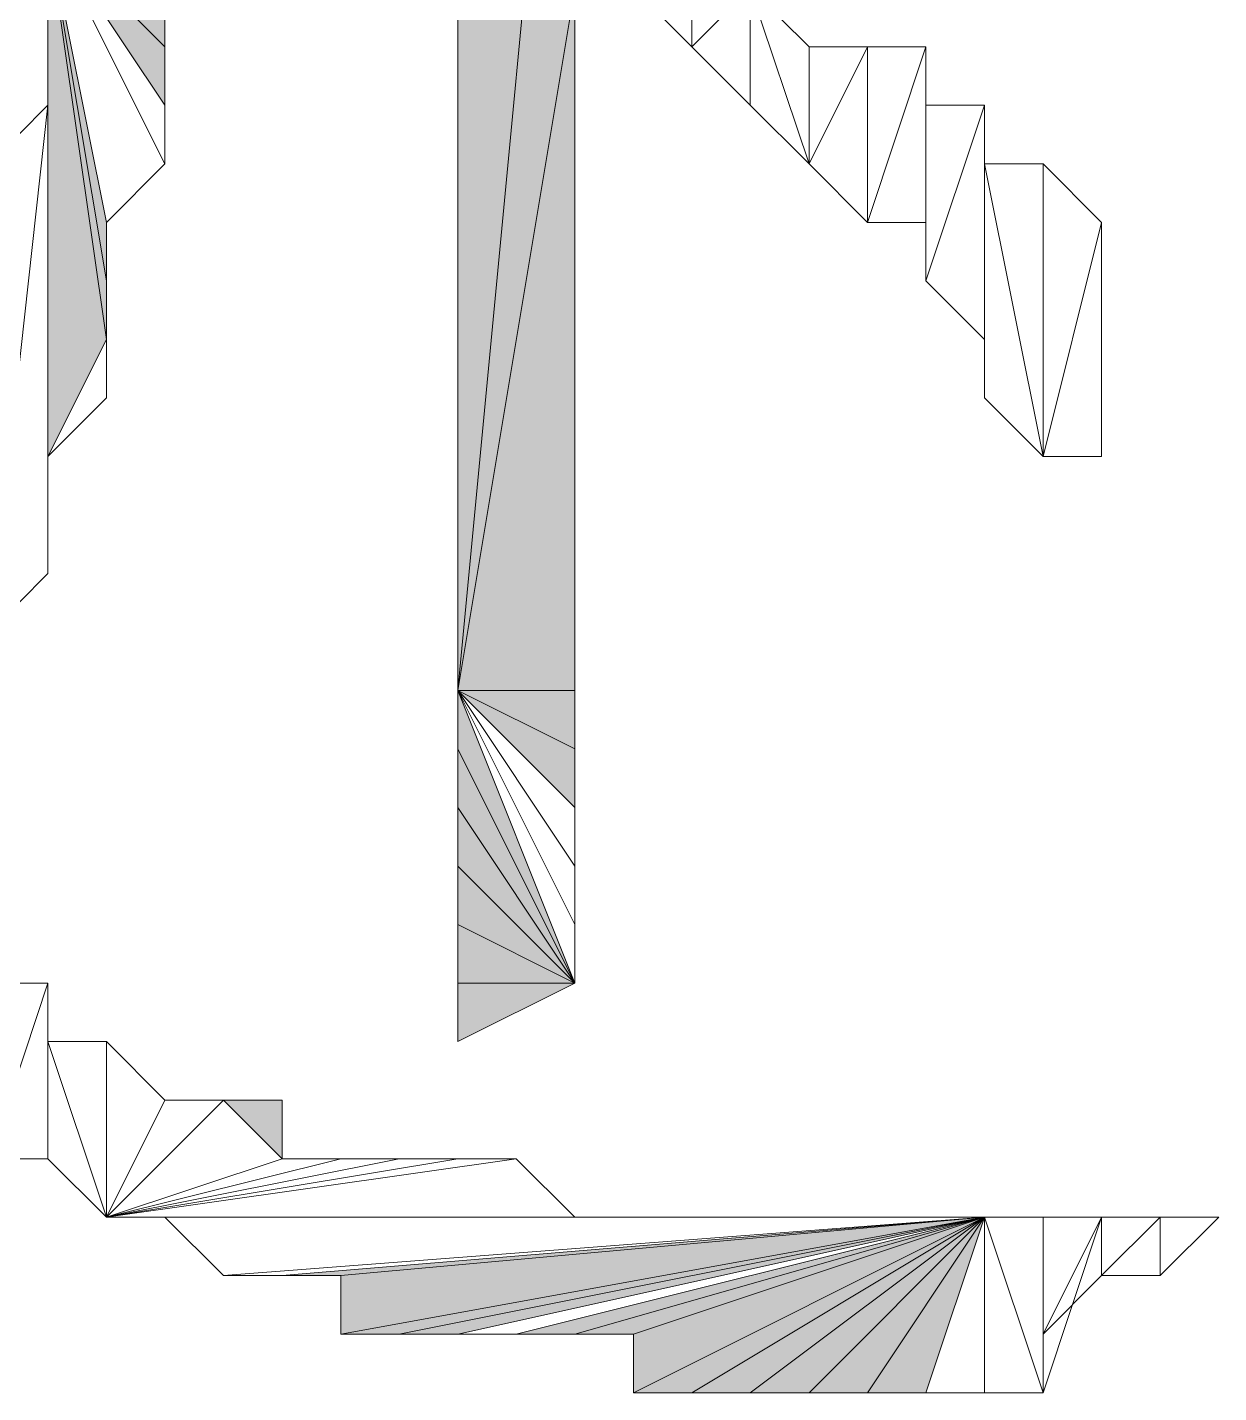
# Model space of a CAD drawing. Header units: inches. Extents: x -244 to 17, y 0 to 370.
# Drawn here: x -8.648 to -7.355, y 52.081 to 53.562 of the extents above; entities that cross this region are included whole.
import ezdxf

# ---------------------------------------------------------------- set-up
doc = ezdxf.new("R2010")
doc.units = ezdxf.units.IN
doc.header["$MEASUREMENT"] = 0
doc.layers.add('图层 1', color=7, linetype='Continuous')

# ---------------------------------------------------------------- blocks, each defined once
blk = doc.blocks.new('block 2')
at = {"layer": '图层 1', "true_color": 0xffffff}
h = blk.add_hatch(color=7, dxfattribs=at)
h.dxf.hatch_style = 2
h.paths.add_polyline_path([(73.7871, 29.2737), (73.4061, 29.21), (73.4695, 29.21)])
h.paths.add_polyline_path([(73.3425, 29.21), (73.7871, 29.2737), (73.4061, 29.21)])
h.paths.add_polyline_path([(73.2156, 29.2737), (73.3425, 29.21), (73.7871, 29.2737)])
h = blk.add_hatch(color=7, dxfattribs=at)
h.dxf.hatch_style = 2
h.paths.add_polyline_path([(73.7871, 29.2737), (73.7235, 29.1466), (73.7235, 29.0832)])
h.paths.add_polyline_path([(73.66, 29.1466), (73.7871, 29.2737), (73.7235, 29.1466)])
h.paths.add_polyline_path([(73.5966, 29.1466), (73.66, 29.1466), (73.7871, 29.2737)])
h = blk.add_hatch(color=7, dxfattribs=at)
h.dxf.hatch_style = 2
h.paths.add_polyline_path([(72.5171, 29.0832), (72.5171, 29.0194), (72.4535, 29.0194)])
h = blk.add_hatch(color=7, dxfattribs=at)
h.dxf.hatch_style = 2
h.paths.add_polyline_path([(72.3901, 28.2574), (72.3266, 28.956), (72.3266, 29.0194)])
h.paths.add_polyline_path([(72.263, 28.956), (72.3901, 28.2574), (72.3266, 28.956)])
h = blk.add_hatch(color=7, dxfattribs=at)
h.dxf.hatch_style = 2
h.paths.add_polyline_path([(72.3901, 28.2574), (72.263, 28.8927), (72.263, 28.956)])
h.paths.add_polyline_path([(72.263, 28.8289), (72.3901, 28.2574), (72.263, 28.8927)])
h = blk.add_hatch(color=7, dxfattribs=at)
h.dxf.hatch_style = 2
h.paths.add_polyline_path([(72.5806, 28.8289), (72.644, 28.8289), (72.644, 28.7021)])
h = blk.add_hatch(color=7, dxfattribs=at)
h.dxf.hatch_style = 2
h.paths.add_polyline_path([(72.8981, 28.8289), (72.9615, 28.8289), (72.644, 28.7021)])
h = blk.add_hatch(color=7, dxfattribs=at)
h.dxf.hatch_style = 2
h.paths.add_polyline_path([(72.8345, 28.8289), (72.8981, 28.8289), (72.644, 28.7021)])
h = blk.add_hatch(color=7, dxfattribs=at)
h.dxf.hatch_style = 2
h.paths.add_polyline_path([(72.771, 28.8289), (72.8345, 28.8289), (72.644, 28.7021)])
h = blk.add_hatch(color=7, dxfattribs=at)
h.dxf.hatch_style = 2
h.paths.add_polyline_path([(72.7076, 28.8289), (72.771, 28.8289), (72.644, 28.7021)])
h = blk.add_hatch(color=7, dxfattribs=at)
h.dxf.hatch_style = 2
h.paths.add_polyline_path([(72.644, 28.8289), (72.7076, 28.8289), (72.644, 28.7021)])
h = blk.add_hatch(color=7, dxfattribs=at)
h.dxf.hatch_style = 2
h.paths.add_polyline_path([(72.9615, 28.8289), (72.8981, 28.7021), (72.8345, 28.7021)])
h.paths.add_polyline_path([(72.9615, 28.7021), (72.9615, 28.8289), (72.8981, 28.7021)])
h.paths.add_polyline_path([(73.7235, 28.7021), (72.9615, 28.7021), (72.9615, 28.8289)])
h = blk.add_hatch(color=7, dxfattribs=at)
h.dxf.hatch_style = 2
h.paths.add_polyline_path([(74.2951, 28.7021), (72.9615, 28.8289), (74.1046, 28.8289)])
h.paths.add_polyline_path([(73.7235, 28.7021), (74.2951, 28.7021), (72.9615, 28.8289)])
h = blk.add_hatch(color=7, dxfattribs=at)
h.dxf.hatch_style = 2
h.paths.add_polyline_path([(72.3901, 28.2574), (72.263, 28.7021), (72.263, 28.7655)])
h.paths.add_polyline_path([(72.263, 28.6384), (72.3901, 28.2574), (72.263, 28.7021)])
h = blk.add_hatch(color=7, dxfattribs=at)
h.dxf.hatch_style = 2
h.paths.add_polyline_path([(72.3901, 28.2574), (72.1996, 28.6384), (72.263, 28.6384)])
h.paths.add_polyline_path([(72.1996, 28.575), (72.3901, 28.2574), (72.1996, 28.6384)])
h = blk.add_hatch(color=7, dxfattribs=at)
h.dxf.hatch_style = 2
h.paths.add_polyline_path([(72.3901, 28.2574), (72.1996, 28.5116), (72.1996, 28.575)])
h.paths.add_polyline_path([(72.1996, 28.4479), (72.3901, 28.2574), (72.1996, 28.5116)])
h = blk.add_hatch(color=7, dxfattribs=at)
h.dxf.hatch_style = 2
h.paths.add_polyline_path([(72.3901, 28.2574), (72.1996, 28.3845), (72.1996, 28.4479)])
h.paths.add_polyline_path([(72.1996, 28.3211), (72.3901, 28.2574), (72.1996, 28.3845)])
at = {"layer": '图层 1', "lineweight": 0}
for points in [[(72.4535, 29.3371), (72.644, 29.2737), (72.4535, 29.2737), (72.4535, 29.3371)], [(72.644, 29.3371), (72.4535, 29.3371), (72.644, 29.2737), (72.644, 29.3371)], [(73.025, 29.3371), (73.5966, 29.2737), (73.0886, 29.2737), (73.025, 29.3371)], [(73.533, 29.3371), (73.025, 29.3371), (73.5966, 29.2737), (73.533, 29.3371)], [(72.5806, 29.2737), (72.3901, 29.21), (72.5806, 29.21), (72.5806, 29.2737)], [(72.4535, 29.2737), (72.5806, 29.2737), (72.3901, 29.21), (72.4535, 29.2737)], [(72.644, 29.2737), (72.4535, 29.2737), (72.5806, 29.2737), (72.644, 29.2737)], [(73.0886, 29.2737), (73.66, 29.2737), (73.152, 29.2737), (73.0886, 29.2737)], [(73.5966, 29.2737), (73.0886, 29.2737), (73.66, 29.2737), (73.5966, 29.2737)], [(73.152, 29.2737), (73.7871, 29.2737), (73.2156, 29.2737), (73.152, 29.2737)], [(73.7235, 29.2737), (73.152, 29.2737), (73.7871, 29.2737), (73.7235, 29.2737)], [(73.66, 29.2737), (73.7235, 29.2737), (73.152, 29.2737), (73.66, 29.2737)], [(73.2156, 29.2737), (73.2791, 29.21), (73.3425, 29.21), (73.2156, 29.2737)], [(73.2156, 29.2737), (73.3425, 29.21), (73.7871, 29.2737), (73.2156, 29.2737)], [(73.3425, 29.21), (73.7871, 29.2737), (73.4061, 29.21), (73.3425, 29.21)], [(73.7871, 29.2737), (73.4061, 29.21), (73.4695, 29.21), (73.7871, 29.2737)], [(73.4695, 29.21), (73.533, 29.1466), (73.7871, 29.2737), (73.4695, 29.21)], [(73.7871, 29.2737), (73.533, 29.1466), (73.5966, 29.1466), (73.7871, 29.2737)], [(73.5966, 29.1466), (73.66, 29.1466), (73.7871, 29.2737), (73.5966, 29.1466)], [(73.66, 29.1466), (73.7871, 29.2737), (73.7235, 29.1466), (73.66, 29.1466)], [(72.3901, 29.21), (72.3901, 29.1466), (72.3901, 28.2574), (72.3901, 29.21)], [(72.3901, 29.21), (72.5171, 29.0832), (72.4535, 29.0194), (72.3901, 29.21)], [(72.5171, 29.1466), (72.3901, 29.21), (72.5171, 29.0832), (72.5171, 29.1466)], [(72.3901, 29.21), (72.4535, 28.956), (72.4535, 28.8927), (72.3901, 29.21)], [(72.4535, 29.0194), (72.4535, 28.956), (72.3901, 29.21), (72.4535, 29.0194)], [(72.3901, 29.21), (72.4535, 28.8289), (72.4535, 28.7655), (72.3901, 29.21)], [(72.4535, 28.8927), (72.4535, 28.8289), (72.3901, 29.21), (72.4535, 28.8927)], [(72.3901, 29.21), (72.3901, 28.7021), (72.3901, 28.6384), (72.3901, 29.21)], [(72.4535, 28.7655), (72.3901, 29.21), (72.3901, 28.7021), (72.4535, 28.7655)], [(72.3901, 29.21), (72.3901, 28.575), (72.3901, 28.5116), (72.3901, 29.21)], [(72.3901, 28.6384), (72.3901, 28.575), (72.3901, 29.21), (72.3901, 28.6384)], [(72.3901, 29.21), (72.3901, 28.3845), (72.3901, 28.3211), (72.3901, 29.21)], [(72.3901, 28.4479), (72.3901, 29.21), (72.3901, 28.3845), (72.3901, 28.4479)], [(72.3901, 28.5116), (72.3901, 28.4479), (72.3901, 29.21), (72.3901, 28.5116)], [(72.3901, 29.21), (72.3901, 28.3211), (72.3901, 28.2574), (72.3901, 29.21)], [(72.5806, 29.21), (72.3901, 29.21), (72.5171, 29.1466), (72.5806, 29.21)], [(72.3901, 29.1466), (72.3266, 29.0832), (72.3901, 28.2574), (72.3901, 29.1466)], [(72.3266, 29.0832), (72.3266, 29.0194), (72.3901, 28.2574), (72.3266, 29.0832)], [(72.5171, 29.0832), (72.5171, 29.0194), (72.4535, 29.0194), (72.5171, 29.0832)], [(72.3901, 28.2574), (72.3266, 28.956), (72.3266, 29.0194), (72.3901, 28.2574)], [(72.3901, 28.2574), (72.263, 28.8927), (72.263, 28.956), (72.3901, 28.2574)], [(72.263, 28.956), (72.3901, 28.2574), (72.3266, 28.956), (72.263, 28.956)], [(72.263, 28.8289), (72.3901, 28.2574), (72.263, 28.8927), (72.263, 28.8289)], [(72.263, 28.7655), (72.3901, 28.2574), (72.263, 28.8289), (72.263, 28.7655)], [(72.5806, 28.8289), (72.644, 28.8289), (72.644, 28.7021), (72.5806, 28.8289)], [(72.7076, 28.7021), (72.644, 28.7021), (72.9615, 28.8289), (72.7076, 28.7021)], [(72.8981, 28.8289), (72.9615, 28.8289), (72.644, 28.7021), (72.8981, 28.8289)], [(72.8345, 28.8289), (72.8981, 28.8289), (72.644, 28.7021), (72.8345, 28.8289)], [(72.771, 28.8289), (72.8345, 28.8289), (72.644, 28.7021), (72.771, 28.8289)], [(72.7076, 28.8289), (72.771, 28.8289), (72.644, 28.7021), (72.7076, 28.8289)], [(72.644, 28.8289), (72.7076, 28.8289), (72.644, 28.7021), (72.644, 28.8289)], [(72.9615, 28.8289), (72.771, 28.7021), (72.7076, 28.7021), (72.9615, 28.8289)], [(72.8345, 28.7021), (72.771, 28.7021), (72.9615, 28.8289), (72.8345, 28.7021)], [(72.9615, 28.8289), (72.8981, 28.7021), (72.8345, 28.7021), (72.9615, 28.8289)], [(72.9615, 28.7021), (72.9615, 28.8289), (72.8981, 28.7021), (72.9615, 28.7021)], [(73.7235, 28.7021), (72.9615, 28.7021), (72.9615, 28.8289), (73.7235, 28.7021)], [(74.2951, 28.7021), (72.9615, 28.8289), (74.1046, 28.8289), (74.2951, 28.7021)], [(73.7235, 28.7021), (74.2951, 28.7021), (72.9615, 28.8289), (73.7235, 28.7021)], [(72.3901, 28.2574), (72.263, 28.7021), (72.263, 28.7655), (72.3901, 28.2574)], [(72.263, 28.6384), (72.3901, 28.2574), (72.263, 28.7021), (72.263, 28.6384)], [(72.3901, 28.2574), (72.1996, 28.6384), (72.263, 28.6384), (72.3901, 28.2574)], [(72.1996, 28.575), (72.3901, 28.2574), (72.1996, 28.6384), (72.1996, 28.575)], [(73.7235, 28.6384), (73.66, 28.575), (73.7871, 28.575), (73.7235, 28.6384)], [(72.3901, 28.2574), (72.1996, 28.5116), (72.1996, 28.575), (72.3901, 28.2574)], [(73.66, 28.575), (73.7235, 28.5116), (73.5966, 28.5116), (73.66, 28.575)], [(73.7871, 28.575), (73.66, 28.575), (73.7235, 28.5116), (73.7871, 28.575)], [(72.1996, 28.4479), (72.3901, 28.2574), (72.1996, 28.5116), (72.1996, 28.4479)], [(73.7235, 28.5116), (73.533, 28.4479), (73.66, 28.4479), (73.7235, 28.5116)], [(73.5966, 28.5116), (73.7235, 28.5116), (73.533, 28.4479), (73.5966, 28.5116)], [(72.3901, 28.2574), (72.1996, 28.3845), (72.1996, 28.4479), (72.3901, 28.2574)], [(73.533, 28.4479), (73.66, 28.3845), (73.4695, 28.3845), (73.533, 28.4479)], [(73.66, 28.4479), (73.533, 28.4479), (73.66, 28.3845), (73.66, 28.4479)], [(72.1996, 28.3211), (72.3901, 28.2574), (72.1996, 28.3845), (72.1996, 28.3211)], [(73.4695, 28.3845), (73.66, 28.3211), (73.4695, 28.3211), (73.4695, 28.3845)], [(73.66, 28.3845), (73.4695, 28.3845), (73.66, 28.3211), (73.66, 28.3845)], [(72.3901, 28.2574), (72.1996, 28.2574), (72.1996, 28.3211), (72.3901, 28.2574)], [(73.4061, 28.3211), (73.3425, 28.2574), (73.5966, 28.2574), (73.4061, 28.3211)], [(73.5966, 28.3211), (73.4061, 28.3211), (73.5966, 28.2574), (73.5966, 28.3211)], [(73.4695, 28.3211), (73.4061, 28.3211), (73.5966, 28.3211), (73.4695, 28.3211)], [(73.66, 28.3211), (73.4695, 28.3211), (73.5966, 28.3211), (73.66, 28.3211)], [(72.1996, 28.194), (72.3901, 28.2574), (72.1996, 28.2574), (72.1996, 28.194)], [(72.3901, 28.194), (72.1996, 28.194), (72.3901, 28.2574), (72.3901, 28.194)], [(73.533, 28.2574), (73.2156, 28.194), (73.533, 28.194), (73.533, 28.2574)], [(73.2791, 28.2574), (73.533, 28.2574), (73.2156, 28.194), (73.2791, 28.2574)], [(73.5966, 28.2574), (73.2791, 28.2574), (73.533, 28.2574), (73.5966, 28.2574)], [(73.3425, 28.2574), (73.5966, 28.2574), (73.2791, 28.2574), (73.3425, 28.2574)], [(72.3901, 28.1306), (72.1996, 28.194), (72.3901, 28.194), (72.3901, 28.1306)], [(72.263, 28.194), (72.3901, 28.1306), (72.1996, 28.194), (72.263, 28.194)], [(72.263, 28.194), (72.3901, 28.1306), (72.3266, 28.1306), (72.263, 28.194)], [(73.2156, 28.194), (73.2156, 28.1306), (73.4695, 28.1306), (73.2156, 28.194)], [(73.533, 28.194), (73.2156, 28.194), (73.4695, 28.1306), (73.533, 28.194)], [(72.3901, 28.0669), (72.3266, 28.0669), (72.3266, 28.1306), (72.3901, 28.0669)], [(72.3901, 28.1306), (72.3266, 28.1306), (72.3901, 28.0669), (72.3901, 28.1306)], [(73.2156, 28.1306), (73.4695, 28.1306), (73.2791, 28.1306), (73.2156, 28.1306)], [(73.4061, 28.1306), (73.2791, 28.1306), (73.3425, 28.1306), (73.4061, 28.1306)], [(73.4695, 28.1306), (73.2791, 28.1306), (73.4061, 28.1306), (73.4695, 28.1306)], [(72.3901, 28.0035), (72.3901, 28.0669), (72.3266, 28.0669), (72.3901, 28.0035)]]:
    blk.add_lwpolyline(points, dxfattribs=at)
at = {"layer": '图层 1', "color": 7, "lineweight": 20, "true_color": 0xffffff}
for points in [[(72.4535, 29.3371), (72.644, 29.2737), (72.4535, 29.2737), (72.4535, 29.3371)], [(72.644, 29.3371), (72.4535, 29.3371), (72.644, 29.2737), (72.644, 29.3371)], [(73.025, 29.3371), (73.5966, 29.2737), (73.0886, 29.2737), (73.025, 29.3371)], [(73.533, 29.3371), (73.025, 29.3371), (73.5966, 29.2737), (73.533, 29.3371)], [(72.5806, 29.2737), (72.3901, 29.21), (72.5806, 29.21), (72.5806, 29.2737)], [(72.4535, 29.2737), (72.5806, 29.2737), (72.3901, 29.21), (72.4535, 29.2737)], [(72.644, 29.2737), (72.4535, 29.2737), (72.5806, 29.2737), (72.644, 29.2737)], [(73.0886, 29.2737), (73.66, 29.2737), (73.152, 29.2737), (73.0886, 29.2737)], [(73.5966, 29.2737), (73.0886, 29.2737), (73.66, 29.2737), (73.5966, 29.2737)], [(73.152, 29.2737), (73.7871, 29.2737), (73.2156, 29.2737), (73.152, 29.2737)], [(73.7235, 29.2737), (73.152, 29.2737), (73.7871, 29.2737), (73.7235, 29.2737)], [(73.66, 29.2737), (73.7235, 29.2737), (73.152, 29.2737), (73.66, 29.2737)], [(73.2156, 29.2737), (73.2791, 29.21), (73.3425, 29.21), (73.2156, 29.2737)], [(73.2156, 29.2737), (73.3425, 29.21), (73.7871, 29.2737), (73.2156, 29.2737)], [(73.3425, 29.21), (73.7871, 29.2737), (73.4061, 29.21), (73.3425, 29.21)], [(73.7871, 29.2737), (73.4061, 29.21), (73.4695, 29.21), (73.7871, 29.2737)], [(73.4695, 29.21), (73.533, 29.1466), (73.7871, 29.2737), (73.4695, 29.21)], [(73.7871, 29.2737), (73.533, 29.1466), (73.5966, 29.1466), (73.7871, 29.2737)], [(73.5966, 29.1466), (73.66, 29.1466), (73.7871, 29.2737), (73.5966, 29.1466)], [(73.66, 29.1466), (73.7871, 29.2737), (73.7235, 29.1466), (73.66, 29.1466)], [(72.3901, 29.21), (72.3901, 29.1466), (72.3901, 28.2574), (72.3901, 29.21)], [(72.3901, 29.21), (72.5171, 29.0832), (72.4535, 29.0194), (72.3901, 29.21)], [(72.5171, 29.1466), (72.3901, 29.21), (72.5171, 29.0832), (72.5171, 29.1466)], [(72.3901, 29.21), (72.4535, 28.956), (72.4535, 28.8927), (72.3901, 29.21)], [(72.4535, 29.0194), (72.4535, 28.956), (72.3901, 29.21), (72.4535, 29.0194)], [(72.3901, 29.21), (72.4535, 28.8289), (72.4535, 28.7655), (72.3901, 29.21)], [(72.4535, 28.8927), (72.4535, 28.8289), (72.3901, 29.21), (72.4535, 28.8927)], [(72.3901, 29.21), (72.3901, 28.7021), (72.3901, 28.6384), (72.3901, 29.21)], [(72.4535, 28.7655), (72.3901, 29.21), (72.3901, 28.7021), (72.4535, 28.7655)], [(72.3901, 29.21), (72.3901, 28.575), (72.3901, 28.5116), (72.3901, 29.21)], [(72.3901, 28.6384), (72.3901, 28.575), (72.3901, 29.21), (72.3901, 28.6384)], [(72.3901, 29.21), (72.3901, 28.3845), (72.3901, 28.3211), (72.3901, 29.21)], [(72.3901, 28.4479), (72.3901, 29.21), (72.3901, 28.3845), (72.3901, 28.4479)], [(72.3901, 28.5116), (72.3901, 28.4479), (72.3901, 29.21), (72.3901, 28.5116)], [(72.3901, 29.21), (72.3901, 28.3211), (72.3901, 28.2574), (72.3901, 29.21)], [(72.5806, 29.21), (72.3901, 29.21), (72.5171, 29.1466), (72.5806, 29.21)], [(72.3901, 29.1466), (72.3266, 29.0832), (72.3901, 28.2574), (72.3901, 29.1466)], [(72.3266, 29.0832), (72.3266, 29.0194), (72.3901, 28.2574), (72.3266, 29.0832)], [(72.5171, 29.0832), (72.5171, 29.0194), (72.4535, 29.0194), (72.5171, 29.0832)], [(72.3901, 28.2574), (72.3266, 28.956), (72.3266, 29.0194), (72.3901, 28.2574)], [(72.3901, 28.2574), (72.263, 28.8927), (72.263, 28.956), (72.3901, 28.2574)], [(72.263, 28.956), (72.3901, 28.2574), (72.3266, 28.956), (72.263, 28.956)], [(72.263, 28.8289), (72.3901, 28.2574), (72.263, 28.8927), (72.263, 28.8289)], [(72.263, 28.7655), (72.3901, 28.2574), (72.263, 28.8289), (72.263, 28.7655)], [(72.5806, 28.8289), (72.644, 28.8289), (72.644, 28.7021), (72.5806, 28.8289)], [(72.7076, 28.7021), (72.644, 28.7021), (72.9615, 28.8289), (72.7076, 28.7021)], [(72.8981, 28.8289), (72.9615, 28.8289), (72.644, 28.7021), (72.8981, 28.8289)], [(72.8345, 28.8289), (72.8981, 28.8289), (72.644, 28.7021), (72.8345, 28.8289)], [(72.771, 28.8289), (72.8345, 28.8289), (72.644, 28.7021), (72.771, 28.8289)], [(72.7076, 28.8289), (72.771, 28.8289), (72.644, 28.7021), (72.7076, 28.8289)], [(72.644, 28.8289), (72.7076, 28.8289), (72.644, 28.7021), (72.644, 28.8289)], [(72.9615, 28.8289), (72.771, 28.7021), (72.7076, 28.7021), (72.9615, 28.8289)], [(72.8345, 28.7021), (72.771, 28.7021), (72.9615, 28.8289), (72.8345, 28.7021)], [(72.9615, 28.8289), (72.8981, 28.7021), (72.8345, 28.7021), (72.9615, 28.8289)], [(72.9615, 28.7021), (72.9615, 28.8289), (72.8981, 28.7021), (72.9615, 28.7021)], [(73.7235, 28.7021), (72.9615, 28.7021), (72.9615, 28.8289), (73.7235, 28.7021)], [(74.2951, 28.7021), (72.9615, 28.8289), (74.1046, 28.8289), (74.2951, 28.7021)], [(73.7235, 28.7021), (74.2951, 28.7021), (72.9615, 28.8289), (73.7235, 28.7021)], [(72.3901, 28.2574), (72.263, 28.7021), (72.263, 28.7655), (72.3901, 28.2574)], [(72.263, 28.6384), (72.3901, 28.2574), (72.263, 28.7021), (72.263, 28.6384)], [(72.3901, 28.2574), (72.1996, 28.6384), (72.263, 28.6384), (72.3901, 28.2574)], [(72.1996, 28.575), (72.3901, 28.2574), (72.1996, 28.6384), (72.1996, 28.575)], [(73.7235, 28.6384), (73.66, 28.575), (73.7871, 28.575), (73.7235, 28.6384)], [(72.3901, 28.2574), (72.1996, 28.5116), (72.1996, 28.575), (72.3901, 28.2574)], [(73.66, 28.575), (73.7235, 28.5116), (73.5966, 28.5116), (73.66, 28.575)], [(73.7871, 28.575), (73.66, 28.575), (73.7235, 28.5116), (73.7871, 28.575)], [(72.1996, 28.4479), (72.3901, 28.2574), (72.1996, 28.5116), (72.1996, 28.4479)], [(73.7235, 28.5116), (73.533, 28.4479), (73.66, 28.4479), (73.7235, 28.5116)], [(73.5966, 28.5116), (73.7235, 28.5116), (73.533, 28.4479), (73.5966, 28.5116)], [(72.3901, 28.2574), (72.1996, 28.3845), (72.1996, 28.4479), (72.3901, 28.2574)], [(73.533, 28.4479), (73.66, 28.3845), (73.4695, 28.3845), (73.533, 28.4479)], [(73.66, 28.4479), (73.533, 28.4479), (73.66, 28.3845), (73.66, 28.4479)], [(72.1996, 28.3211), (72.3901, 28.2574), (72.1996, 28.3845), (72.1996, 28.3211)], [(73.4695, 28.3845), (73.66, 28.3211), (73.4695, 28.3211), (73.4695, 28.3845)], [(73.66, 28.3845), (73.4695, 28.3845), (73.66, 28.3211), (73.66, 28.3845)], [(72.3901, 28.2574), (72.1996, 28.2574), (72.1996, 28.3211), (72.3901, 28.2574)], [(73.4061, 28.3211), (73.3425, 28.2574), (73.5966, 28.2574), (73.4061, 28.3211)], [(73.5966, 28.3211), (73.4061, 28.3211), (73.5966, 28.2574), (73.5966, 28.3211)], [(73.4695, 28.3211), (73.4061, 28.3211), (73.5966, 28.3211), (73.4695, 28.3211)], [(73.66, 28.3211), (73.4695, 28.3211), (73.5966, 28.3211), (73.66, 28.3211)], [(72.1996, 28.194), (72.3901, 28.2574), (72.1996, 28.2574), (72.1996, 28.194)], [(72.3901, 28.194), (72.1996, 28.194), (72.3901, 28.2574), (72.3901, 28.194)], [(73.533, 28.2574), (73.2156, 28.194), (73.533, 28.194), (73.533, 28.2574)], [(73.2791, 28.2574), (73.533, 28.2574), (73.2156, 28.194), (73.2791, 28.2574)], [(73.5966, 28.2574), (73.2791, 28.2574), (73.533, 28.2574), (73.5966, 28.2574)], [(73.3425, 28.2574), (73.5966, 28.2574), (73.2791, 28.2574), (73.3425, 28.2574)], [(72.3901, 28.1306), (72.1996, 28.194), (72.3901, 28.194), (72.3901, 28.1306)], [(72.263, 28.194), (72.3901, 28.1306), (72.1996, 28.194), (72.263, 28.194)], [(72.263, 28.194), (72.3901, 28.1306), (72.3266, 28.1306), (72.263, 28.194)], [(73.2156, 28.194), (73.2156, 28.1306), (73.4695, 28.1306), (73.2156, 28.194)], [(73.533, 28.194), (73.2156, 28.194), (73.4695, 28.1306), (73.533, 28.194)], [(72.3901, 28.0669), (72.3266, 28.0669), (72.3266, 28.1306), (72.3901, 28.0669)], [(72.3901, 28.1306), (72.3266, 28.1306), (72.3901, 28.0669), (72.3901, 28.1306)], [(73.2156, 28.1306), (73.4695, 28.1306), (73.2791, 28.1306), (73.2156, 28.1306)], [(73.4061, 28.1306), (73.2791, 28.1306), (73.3425, 28.1306), (73.4061, 28.1306)], [(73.4695, 28.1306), (73.2791, 28.1306), (73.4061, 28.1306), (73.4695, 28.1306)], [(72.3901, 28.0035), (72.3901, 28.0669), (72.3266, 28.0669), (72.3901, 28.0035)]]:
    blk.add_lwpolyline(points, dxfattribs=at)
at = {"layer": '图层 1', "lineweight": 0}
for points, knots in [([(73.2791, 29.21), (73.2791, 29.21), (73.2156, 29.2737), (73.2156, 29.2737), (73.2156, 29.2737), (73.2791, 29.21), (73.2791, 29.21)], [0, 0, 0, 0, 1, 1, 1, 2, 2, 2, 2]), ([(73.2156, 29.2737), (73.2156, 29.2737), (73.2791, 29.21), (73.2791, 29.21), (73.2791, 29.21), (73.2156, 29.2737), (73.2156, 29.2737)], [0, 0, 0, 0, 1, 1, 1, 2, 2, 2, 2]), ([(73.7871, 29.2737), (73.7871, 29.2737), (73.2156, 29.2737), (73.2156, 29.2737), (73.2156, 29.2737), (73.7871, 29.2737), (73.7871, 29.2737)], [0, 0, 0, 0, 1, 1, 1, 2, 2, 2, 2]), ([(73.533, 29.1466), (73.533, 29.1466), (73.7871, 29.2737), (73.7871, 29.2737), (73.7871, 29.2737), (73.533, 29.1466), (73.533, 29.1466)], [0, 0, 0, 0, 1, 1, 1, 2, 2, 2, 2]), ([(72.5171, 29.1466), (72.5171, 29.1466), (72.5171, 29.1466), (72.5171, 29.1466), (72.5171, 29.1466), (72.3901, 29.21), (72.3901, 29.21), (72.3901, 29.21), (72.5171, 29.1466), (72.5171, 29.1466)], [0, 0, 0, 0, 1, 1, 1, 2, 2, 2, 3, 3, 3, 3]), ([(72.4535, 28.956), (72.4535, 28.956), (72.3901, 29.21), (72.3901, 29.21), (72.3901, 29.21), (72.4535, 28.956), (72.4535, 28.956)], [0, 0, 0, 0, 1, 1, 1, 2, 2, 2, 2]), ([(72.4535, 28.8289), (72.4535, 28.8289), (72.3901, 29.21), (72.3901, 29.21), (72.3901, 29.21), (72.4535, 28.8289), (72.4535, 28.8289)], [0, 0, 0, 0, 1, 1, 1, 2, 2, 2, 2]), ([(72.4535, 28.7655), (72.4535, 28.7655), (72.4535, 28.7655), (72.4535, 28.7655), (72.4535, 28.7655), (72.3901, 29.21), (72.3901, 29.21), (72.3901, 29.21), (72.4535, 28.7655), (72.4535, 28.7655)], [0, 0, 0, 0, 1, 1, 1, 2, 2, 2, 3, 3, 3, 3]), ([(72.3901, 28.575), (72.3901, 28.575), (72.3901, 29.21), (72.3901, 29.21), (72.3901, 29.21), (72.3901, 28.575), (72.3901, 28.575)], [0, 0, 0, 0, 1, 1, 1, 2, 2, 2, 2]), ([(72.3901, 29.21), (72.3901, 29.21), (72.5806, 29.21), (72.5806, 29.21), (72.5806, 29.21), (72.3901, 29.21), (72.3901, 29.21)], [0, 0, 0, 0, 1, 1, 1, 2, 2, 2, 2]), ([(72.3266, 29.0832), (72.3266, 29.0832), (72.3901, 28.2574), (72.3901, 28.2574), (72.3901, 28.2574), (72.3266, 29.0832), (72.3266, 29.0832)], [0, 0, 0, 0, 1, 1, 1, 2, 2, 2, 2]), ([(72.3266, 29.0194), (72.3266, 29.0194), (72.3901, 28.2574), (72.3901, 28.2574), (72.3901, 28.2574), (72.3266, 29.0194), (72.3266, 29.0194)], [0, 0, 0, 0, 1, 1, 1, 2, 2, 2, 2]), ([(72.3901, 28.2574), (72.3901, 28.2574), (72.263, 28.8289), (72.263, 28.8289), (72.263, 28.8289), (72.3901, 28.2574), (72.3901, 28.2574)], [0, 0, 0, 0, 1, 1, 1, 2, 2, 2, 2]), ([(72.5806, 28.8289), (72.5806, 28.8289), (72.5806, 28.8289), (72.5806, 28.8289), (72.5806, 28.8289), (72.644, 28.7021), (72.644, 28.7021), (72.644, 28.7021), (72.5806, 28.8289), (72.5806, 28.8289)], [0, 0, 0, 0, 1, 1, 1, 2, 2, 2, 3, 3, 3, 3]), ([(72.644, 28.7021), (72.644, 28.7021), (72.9615, 28.8289), (72.9615, 28.8289), (72.9615, 28.8289), (72.644, 28.7021), (72.644, 28.7021)], [0, 0, 0, 0, 1, 1, 1, 2, 2, 2, 2]), ([(72.8981, 28.8289), (72.8981, 28.8289), (72.8981, 28.8289), (72.8981, 28.8289), (72.8981, 28.8289), (72.644, 28.7021), (72.644, 28.7021), (72.644, 28.7021), (72.8981, 28.8289), (72.8981, 28.8289)], [0, 0, 0, 0, 1, 1, 1, 2, 2, 2, 3, 3, 3, 3]), ([(72.771, 28.7021), (72.771, 28.7021), (72.9615, 28.8289), (72.9615, 28.8289), (72.9615, 28.8289), (72.771, 28.7021), (72.771, 28.7021)], [0, 0, 0, 0, 1, 1, 1, 2, 2, 2, 2]), ([(73.66, 28.575), (73.66, 28.575), (73.7871, 28.575), (73.7871, 28.575), (73.7871, 28.575), (73.66, 28.575), (73.66, 28.575)], [0, 0, 0, 0, 1, 1, 1, 2, 2, 2, 2]), ([(73.7235, 28.5116), (73.7235, 28.5116), (73.5966, 28.5116), (73.5966, 28.5116), (73.5966, 28.5116), (73.7235, 28.5116), (73.7235, 28.5116)], [0, 0, 0, 0, 1, 1, 1, 2, 2, 2, 2]), ([(73.533, 28.4479), (73.533, 28.4479), (73.66, 28.4479), (73.66, 28.4479), (73.66, 28.4479), (73.533, 28.4479), (73.533, 28.4479)], [0, 0, 0, 0, 1, 1, 1, 2, 2, 2, 2]), ([(73.4061, 28.3211), (73.4061, 28.3211), (73.5966, 28.3211), (73.5966, 28.3211), (73.5966, 28.3211), (73.4061, 28.3211), (73.4061, 28.3211)], [0, 0, 0, 0, 1, 1, 1, 2, 2, 2, 2]), ([(73.2791, 28.2574), (73.2791, 28.2574), (73.2791, 28.2574), (73.2791, 28.2574), (73.2791, 28.2574), (73.533, 28.2574), (73.533, 28.2574), (73.533, 28.2574), (73.2791, 28.2574), (73.2791, 28.2574)], [0, 0, 0, 0, 1, 1, 1, 2, 2, 2, 3, 3, 3, 3]), ([(73.3425, 28.2574), (73.3425, 28.2574), (73.3425, 28.2574), (73.3425, 28.2574), (73.3425, 28.2574), (73.5966, 28.2574), (73.5966, 28.2574), (73.5966, 28.2574), (73.3425, 28.2574), (73.3425, 28.2574)], [0, 0, 0, 0, 1, 1, 1, 2, 2, 2, 3, 3, 3, 3]), ([(73.3425, 28.2574), (73.3425, 28.2574), (73.5966, 28.2574), (73.5966, 28.2574), (73.5966, 28.2574), (73.3425, 28.2574), (73.3425, 28.2574)], [0, 0, 0, 0, 1, 1, 1, 2, 2, 2, 2]), ([(72.1996, 28.194), (72.1996, 28.194), (72.3901, 28.194), (72.3901, 28.194), (72.3901, 28.194), (72.1996, 28.194), (72.1996, 28.194)], [0, 0, 0, 0, 1, 1, 1, 2, 2, 2, 2]), ([(72.263, 28.194), (72.263, 28.194), (72.263, 28.194), (72.263, 28.194), (72.263, 28.194), (72.3901, 28.1306), (72.3901, 28.1306), (72.3901, 28.1306), (72.263, 28.194), (72.263, 28.194)], [0, 0, 0, 0, 1, 1, 1, 2, 2, 2, 3, 3, 3, 3]), ([(73.2156, 28.194), (73.2156, 28.194), (73.533, 28.194), (73.533, 28.194), (73.533, 28.194), (73.2156, 28.194), (73.2156, 28.194)], [0, 0, 0, 0, 1, 1, 1, 2, 2, 2, 2]), ([(73.2156, 28.1306), (73.2156, 28.1306), (73.2156, 28.1306), (73.2156, 28.1306), (73.2156, 28.1306), (73.4695, 28.1306), (73.4695, 28.1306), (73.4695, 28.1306), (73.2156, 28.1306), (73.2156, 28.1306)], [0, 0, 0, 0, 1, 1, 1, 2, 2, 2, 3, 3, 3, 3]), ([(73.2156, 28.1306), (73.2156, 28.1306), (73.4695, 28.1306), (73.4695, 28.1306), (73.4695, 28.1306), (73.2156, 28.1306), (73.2156, 28.1306)], [0, 0, 0, 0, 1, 1, 1, 2, 2, 2, 2]), ([(73.2791, 28.1306), (73.2791, 28.1306), (73.4061, 28.1306), (73.4061, 28.1306), (73.4061, 28.1306), (73.2791, 28.1306), (73.2791, 28.1306)], [0, 0, 0, 0, 1, 1, 1, 2, 2, 2, 2]), ([(72.3901, 28.0035), (72.3901, 28.0035), (72.3901, 28.0035), (72.3901, 28.0035), (72.3901, 28.0035), (72.3901, 28.0669), (72.3901, 28.0669), (72.3901, 28.0669), (72.3901, 28.0035), (72.3901, 28.0035)], [0, 0, 0, 0, 1, 1, 1, 2, 2, 2, 3, 3, 3, 3])]:
    blk.add_open_spline(points, degree=3, knots=knots, dxfattribs=at)
at = {"layer": '图层 1', "color": 7, "lineweight": 20, "true_color": 0xffffff}
for points, knots in [([(73.2791, 29.21), (73.2791, 29.21), (73.2156, 29.2737), (73.2156, 29.2737), (73.2156, 29.2737), (73.2791, 29.21), (73.2791, 29.21)], [0, 0, 0, 0, 1, 1, 1, 2, 2, 2, 2]), ([(73.2156, 29.2737), (73.2156, 29.2737), (73.2791, 29.21), (73.2791, 29.21), (73.2791, 29.21), (73.2156, 29.2737), (73.2156, 29.2737)], [0, 0, 0, 0, 1, 1, 1, 2, 2, 2, 2]), ([(73.7871, 29.2737), (73.7871, 29.2737), (73.2156, 29.2737), (73.2156, 29.2737), (73.2156, 29.2737), (73.7871, 29.2737), (73.7871, 29.2737)], [0, 0, 0, 0, 1, 1, 1, 2, 2, 2, 2]), ([(73.533, 29.1466), (73.533, 29.1466), (73.7871, 29.2737), (73.7871, 29.2737), (73.7871, 29.2737), (73.533, 29.1466), (73.533, 29.1466)], [0, 0, 0, 0, 1, 1, 1, 2, 2, 2, 2]), ([(72.5171, 29.1466), (72.5171, 29.1466), (72.5171, 29.1466), (72.5171, 29.1466), (72.5171, 29.1466), (72.3901, 29.21), (72.3901, 29.21), (72.3901, 29.21), (72.5171, 29.1466), (72.5171, 29.1466)], [0, 0, 0, 0, 1, 1, 1, 2, 2, 2, 3, 3, 3, 3]), ([(72.4535, 28.956), (72.4535, 28.956), (72.3901, 29.21), (72.3901, 29.21), (72.3901, 29.21), (72.4535, 28.956), (72.4535, 28.956)], [0, 0, 0, 0, 1, 1, 1, 2, 2, 2, 2]), ([(72.4535, 28.8289), (72.4535, 28.8289), (72.3901, 29.21), (72.3901, 29.21), (72.3901, 29.21), (72.4535, 28.8289), (72.4535, 28.8289)], [0, 0, 0, 0, 1, 1, 1, 2, 2, 2, 2]), ([(72.4535, 28.7655), (72.4535, 28.7655), (72.4535, 28.7655), (72.4535, 28.7655), (72.4535, 28.7655), (72.3901, 29.21), (72.3901, 29.21), (72.3901, 29.21), (72.4535, 28.7655), (72.4535, 28.7655)], [0, 0, 0, 0, 1, 1, 1, 2, 2, 2, 3, 3, 3, 3]), ([(72.3901, 28.575), (72.3901, 28.575), (72.3901, 29.21), (72.3901, 29.21), (72.3901, 29.21), (72.3901, 28.575), (72.3901, 28.575)], [0, 0, 0, 0, 1, 1, 1, 2, 2, 2, 2]), ([(72.3901, 29.21), (72.3901, 29.21), (72.5806, 29.21), (72.5806, 29.21), (72.5806, 29.21), (72.3901, 29.21), (72.3901, 29.21)], [0, 0, 0, 0, 1, 1, 1, 2, 2, 2, 2]), ([(72.3266, 29.0832), (72.3266, 29.0832), (72.3901, 28.2574), (72.3901, 28.2574), (72.3901, 28.2574), (72.3266, 29.0832), (72.3266, 29.0832)], [0, 0, 0, 0, 1, 1, 1, 2, 2, 2, 2]), ([(72.3266, 29.0194), (72.3266, 29.0194), (72.3901, 28.2574), (72.3901, 28.2574), (72.3901, 28.2574), (72.3266, 29.0194), (72.3266, 29.0194)], [0, 0, 0, 0, 1, 1, 1, 2, 2, 2, 2]), ([(72.3901, 28.2574), (72.3901, 28.2574), (72.263, 28.8289), (72.263, 28.8289), (72.263, 28.8289), (72.3901, 28.2574), (72.3901, 28.2574)], [0, 0, 0, 0, 1, 1, 1, 2, 2, 2, 2]), ([(72.5806, 28.8289), (72.5806, 28.8289), (72.5806, 28.8289), (72.5806, 28.8289), (72.5806, 28.8289), (72.644, 28.7021), (72.644, 28.7021), (72.644, 28.7021), (72.5806, 28.8289), (72.5806, 28.8289)], [0, 0, 0, 0, 1, 1, 1, 2, 2, 2, 3, 3, 3, 3]), ([(72.644, 28.7021), (72.644, 28.7021), (72.9615, 28.8289), (72.9615, 28.8289), (72.9615, 28.8289), (72.644, 28.7021), (72.644, 28.7021)], [0, 0, 0, 0, 1, 1, 1, 2, 2, 2, 2]), ([(72.8981, 28.8289), (72.8981, 28.8289), (72.8981, 28.8289), (72.8981, 28.8289), (72.8981, 28.8289), (72.644, 28.7021), (72.644, 28.7021), (72.644, 28.7021), (72.8981, 28.8289), (72.8981, 28.8289)], [0, 0, 0, 0, 1, 1, 1, 2, 2, 2, 3, 3, 3, 3]), ([(72.771, 28.7021), (72.771, 28.7021), (72.9615, 28.8289), (72.9615, 28.8289), (72.9615, 28.8289), (72.771, 28.7021), (72.771, 28.7021)], [0, 0, 0, 0, 1, 1, 1, 2, 2, 2, 2]), ([(73.66, 28.575), (73.66, 28.575), (73.7871, 28.575), (73.7871, 28.575), (73.7871, 28.575), (73.66, 28.575), (73.66, 28.575)], [0, 0, 0, 0, 1, 1, 1, 2, 2, 2, 2]), ([(73.7235, 28.5116), (73.7235, 28.5116), (73.5966, 28.5116), (73.5966, 28.5116), (73.5966, 28.5116), (73.7235, 28.5116), (73.7235, 28.5116)], [0, 0, 0, 0, 1, 1, 1, 2, 2, 2, 2]), ([(73.533, 28.4479), (73.533, 28.4479), (73.66, 28.4479), (73.66, 28.4479), (73.66, 28.4479), (73.533, 28.4479), (73.533, 28.4479)], [0, 0, 0, 0, 1, 1, 1, 2, 2, 2, 2]), ([(73.4061, 28.3211), (73.4061, 28.3211), (73.5966, 28.3211), (73.5966, 28.3211), (73.5966, 28.3211), (73.4061, 28.3211), (73.4061, 28.3211)], [0, 0, 0, 0, 1, 1, 1, 2, 2, 2, 2]), ([(73.2791, 28.2574), (73.2791, 28.2574), (73.2791, 28.2574), (73.2791, 28.2574), (73.2791, 28.2574), (73.533, 28.2574), (73.533, 28.2574), (73.533, 28.2574), (73.2791, 28.2574), (73.2791, 28.2574)], [0, 0, 0, 0, 1, 1, 1, 2, 2, 2, 3, 3, 3, 3]), ([(73.3425, 28.2574), (73.3425, 28.2574), (73.3425, 28.2574), (73.3425, 28.2574), (73.3425, 28.2574), (73.5966, 28.2574), (73.5966, 28.2574), (73.5966, 28.2574), (73.3425, 28.2574), (73.3425, 28.2574)], [0, 0, 0, 0, 1, 1, 1, 2, 2, 2, 3, 3, 3, 3]), ([(73.3425, 28.2574), (73.3425, 28.2574), (73.5966, 28.2574), (73.5966, 28.2574), (73.5966, 28.2574), (73.3425, 28.2574), (73.3425, 28.2574)], [0, 0, 0, 0, 1, 1, 1, 2, 2, 2, 2]), ([(72.1996, 28.194), (72.1996, 28.194), (72.3901, 28.194), (72.3901, 28.194), (72.3901, 28.194), (72.1996, 28.194), (72.1996, 28.194)], [0, 0, 0, 0, 1, 1, 1, 2, 2, 2, 2]), ([(72.263, 28.194), (72.263, 28.194), (72.263, 28.194), (72.263, 28.194), (72.263, 28.194), (72.3901, 28.1306), (72.3901, 28.1306), (72.3901, 28.1306), (72.263, 28.194), (72.263, 28.194)], [0, 0, 0, 0, 1, 1, 1, 2, 2, 2, 3, 3, 3, 3]), ([(73.2156, 28.194), (73.2156, 28.194), (73.533, 28.194), (73.533, 28.194), (73.533, 28.194), (73.2156, 28.194), (73.2156, 28.194)], [0, 0, 0, 0, 1, 1, 1, 2, 2, 2, 2]), ([(73.2156, 28.1306), (73.2156, 28.1306), (73.2156, 28.1306), (73.2156, 28.1306), (73.2156, 28.1306), (73.4695, 28.1306), (73.4695, 28.1306), (73.4695, 28.1306), (73.2156, 28.1306), (73.2156, 28.1306)], [0, 0, 0, 0, 1, 1, 1, 2, 2, 2, 3, 3, 3, 3]), ([(73.2156, 28.1306), (73.2156, 28.1306), (73.4695, 28.1306), (73.4695, 28.1306), (73.4695, 28.1306), (73.2156, 28.1306), (73.2156, 28.1306)], [0, 0, 0, 0, 1, 1, 1, 2, 2, 2, 2]), ([(73.2791, 28.1306), (73.2791, 28.1306), (73.4061, 28.1306), (73.4061, 28.1306), (73.4061, 28.1306), (73.2791, 28.1306), (73.2791, 28.1306)], [0, 0, 0, 0, 1, 1, 1, 2, 2, 2, 2]), ([(72.3901, 28.0035), (72.3901, 28.0035), (72.3901, 28.0035), (72.3901, 28.0035), (72.3901, 28.0035), (72.3901, 28.0669), (72.3901, 28.0669), (72.3901, 28.0669), (72.3901, 28.0035), (72.3901, 28.0035)], [0, 0, 0, 0, 1, 1, 1, 2, 2, 2, 3, 3, 3, 3])]:
    blk.add_open_spline(points, degree=3, knots=knots, dxfattribs=at)

msp = doc.modelspace()

# ---------------------------------------------------------------- block references
at = {"layer": '图层 1', "rotation": 90}
msp.add_blockref('block 2', (20.6482, -20.1187), dxfattribs=at)

doc.saveas('drawing.dxf')
